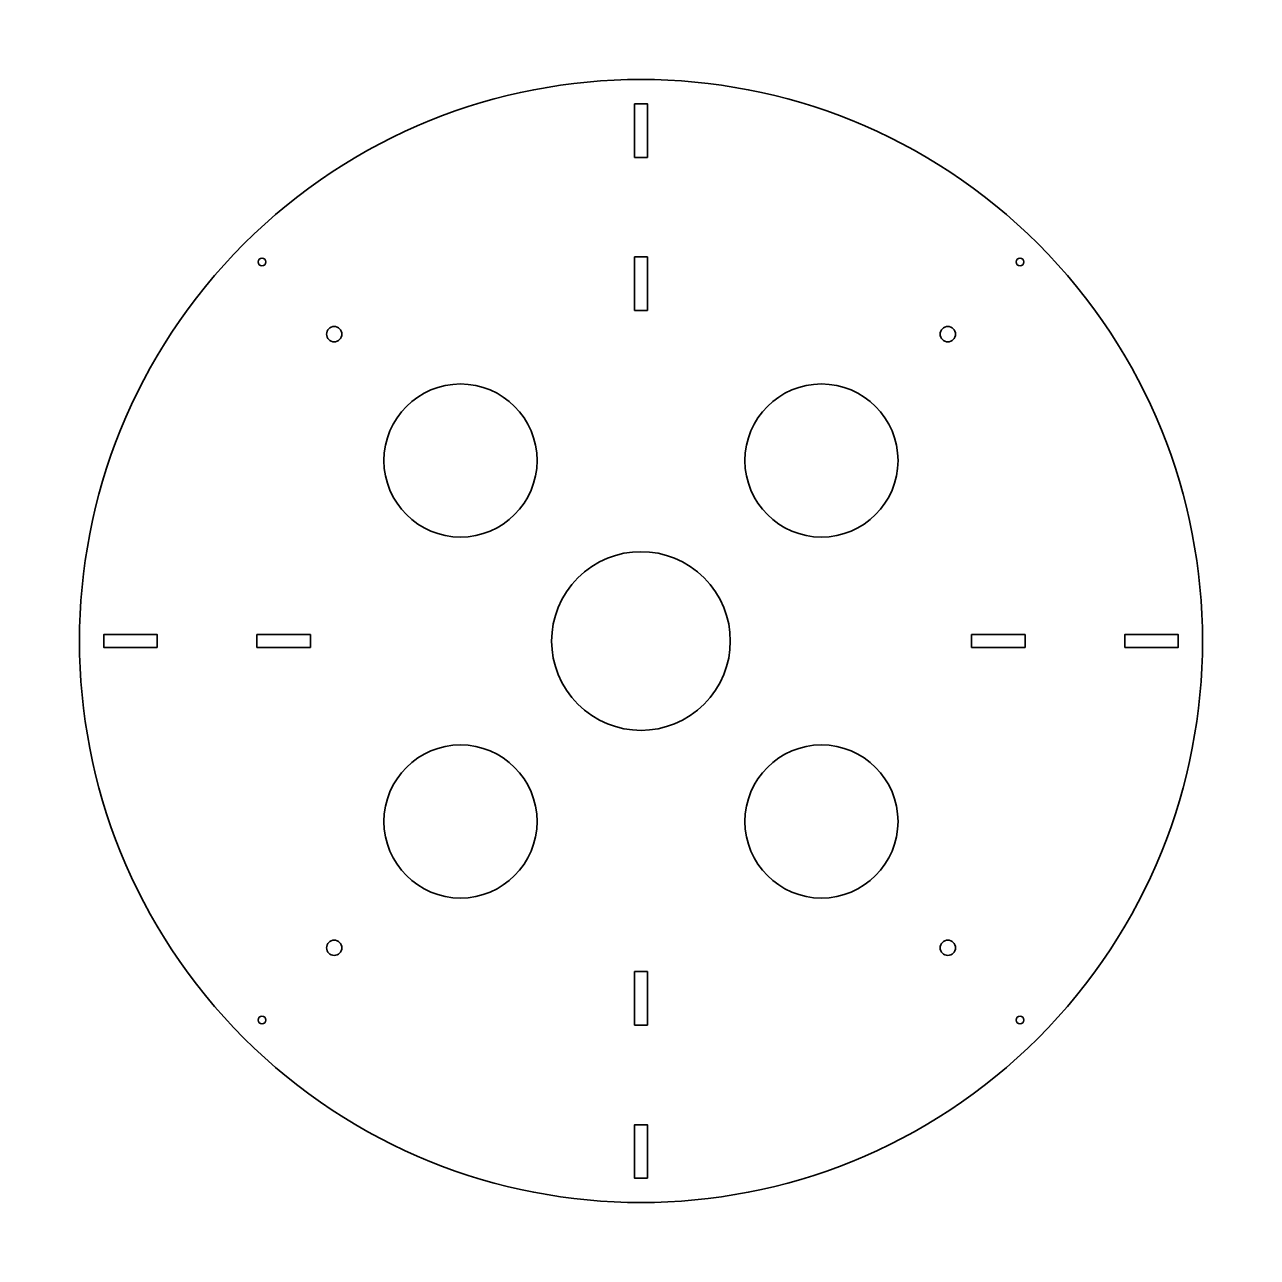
# Model space of a CAD drawing. Header units: millimetres. Extents: x -21 to 462, y -21 to 462.
import ezdxf

# ---------------------------------------------------------------- set-up
doc = ezdxf.new("R2010")
doc.units = ezdxf.units.MM
doc.header["$MEASUREMENT"] = 0
doc.layers.add('_레이어 2', color=7, linetype='Continuous', lineweight=0)

msp = doc.modelspace()

# ---------------------------------------------------------------- linework, layer by layer
at = {"layer": '_레이어 2', "color": 18, "lineweight": 35, "true_color": 0x000000}
for points, knots in [([(375.74, 375.74), (289.82, 461.66), (150.53, 461.66), (64.61, 375.74), (-21.3, 289.82), (-21.3, 150.53), (64.61, 64.61), (150.53, -21.3), (289.83, -21.3), (375.74, 64.61), (461.66, 150.53), (461.66, 289.83), (375.74, 375.74), (375.74, 375.74), (375.74, 375.74), (375.74, 375.74)], [0, 0, 0, 0, 1, 1, 1, 2, 2, 2, 3, 3, 3, 4, 4, 4, 5, 5, 5, 5]), ([(217.68, 430.67), (217.68, 430.67), (222.68, 430.67), (222.68, 430.67), (222.68, 430.67), (222.68, 409.67), (222.68, 409.67), (222.68, 409.67), (217.68, 409.67), (217.68, 409.67), (217.68, 409.67), (217.68, 430.67), (217.68, 430.67)], [0, 0, 0, 0, 1, 1, 1, 2, 2, 2, 3, 3, 3, 4, 4, 4, 4]), ([(70.62, 369.74), (71.21, 370.32), (72.16, 370.32), (72.74, 369.74), (73.33, 369.15), (73.33, 368.2), (72.74, 367.62), (72.16, 367.03), (71.21, 367.03), (70.62, 367.62), (70.04, 368.2), (70.04, 369.15), (70.62, 369.74)], [0, 0, 0, 0, 1, 1, 1, 2, 2, 2, 3, 3, 3, 4, 4, 4, 4]), ([(217.68, 370.67), (217.68, 370.67), (222.68, 370.67), (222.68, 370.67), (222.68, 370.67), (222.68, 349.67), (222.68, 349.67), (222.68, 349.67), (217.68, 349.67), (217.68, 349.67), (217.68, 349.67), (217.68, 370.67), (217.68, 370.67), (217.68, 370.67), (217.68, 370.67), (217.68, 370.67)], [0, 0, 0, 0, 1, 1, 1, 2, 2, 2, 3, 3, 3, 4, 4, 4, 5, 5, 5, 5]), ([(367.62, 369.74), (368.2, 370.32), (369.15, 370.32), (369.74, 369.74), (370.32, 369.15), (370.32, 368.2), (369.74, 367.62), (369.15, 367.03), (368.2, 367.03), (367.62, 367.62), (367.03, 368.2), (367.03, 369.15), (367.62, 369.74)], [0, 0, 0, 0, 1, 1, 1, 2, 2, 2, 3, 3, 3, 4, 4, 4, 4]), ([(102.09, 338.27), (100.92, 337.1), (99.02, 337.1), (97.85, 338.27), (96.68, 339.44), (96.68, 341.34), (97.85, 342.51), (99.02, 343.68), (100.92, 343.68), (102.09, 342.51), (103.26, 341.34), (103.26, 339.44), (102.09, 338.27)], [0, 0, 0, 0, 1, 1, 1, 2, 2, 2, 3, 3, 3, 4, 4, 4, 4]), ([(342.51, 338.27), (341.34, 337.1), (339.44, 337.1), (338.27, 338.27), (337.1, 339.44), (337.1, 341.34), (338.27, 342.51), (339.44, 343.68), (341.34, 343.68), (342.51, 342.51), (343.68, 341.34), (343.68, 339.44), (342.51, 338.27)], [0, 0, 0, 0, 1, 1, 1, 2, 2, 2, 3, 3, 3, 4, 4, 4, 4]), ([(179.47, 290.89), (179.47, 274.32), (166.03, 260.89), (149.46, 260.89), (132.89, 260.89), (119.46, 274.32), (119.46, 290.89), (119.46, 307.46), (132.89, 320.89), (149.46, 320.89), (166.03, 320.89), (179.47, 307.46), (179.47, 290.89)], [0, 0, 0, 0, 1, 1, 1, 2, 2, 2, 3, 3, 3, 4, 4, 4, 4]), ([(290.89, 320.89), (307.46, 320.89), (320.89, 307.46), (320.89, 290.89), (320.89, 274.32), (307.46, 260.89), (290.89, 260.89), (274.32, 260.89), (260.89, 274.32), (260.89, 290.89), (260.89, 307.46), (274.32, 320.89), (290.89, 320.89)], [0, 0, 0, 0, 1, 1, 1, 2, 2, 2, 3, 3, 3, 4, 4, 4, 4]), ([(244.93, 195.42), (231.26, 181.76), (209.1, 181.76), (195.43, 195.42), (181.76, 209.09), (181.76, 231.25), (195.43, 244.92), (209.09, 258.59), (231.26, 258.59), (244.93, 244.92), (258.59, 231.26), (258.59, 209.09), (244.93, 195.42)], [0, 0, 0, 0, 1, 1, 1, 2, 2, 2, 3, 3, 3, 4, 4, 4, 4]), ([(30.68, 217.67), (30.68, 217.67), (9.68, 217.67), (9.68, 217.67), (9.68, 217.67), (9.68, 222.67), (9.68, 222.67), (9.68, 222.67), (30.68, 222.67), (30.68, 222.67), (30.68, 222.67), (30.68, 217.67), (30.68, 217.67)], [0, 0, 0, 0, 1, 1, 1, 2, 2, 2, 3, 3, 3, 4, 4, 4, 4]), ([(90.68, 217.67), (90.68, 217.67), (69.68, 217.67), (69.68, 217.67), (69.68, 217.67), (69.68, 222.67), (69.68, 222.67), (69.68, 222.67), (90.68, 222.67), (90.68, 222.67), (90.68, 222.67), (90.68, 217.67), (90.68, 217.67)], [0, 0, 0, 0, 1, 1, 1, 2, 2, 2, 3, 3, 3, 4, 4, 4, 4]), ([(370.68, 217.67), (370.68, 217.67), (349.68, 217.67), (349.68, 217.67), (349.68, 217.67), (349.68, 222.67), (349.68, 222.67), (349.68, 222.67), (370.68, 222.67), (370.68, 222.67), (370.68, 222.67), (370.68, 217.67), (370.68, 217.67)], [0, 0, 0, 0, 1, 1, 1, 2, 2, 2, 3, 3, 3, 4, 4, 4, 4]), ([(409.68, 217.67), (409.68, 217.67), (409.68, 222.67), (409.68, 222.67), (409.68, 222.67), (430.68, 222.67), (430.68, 222.67), (430.68, 222.67), (430.68, 217.67), (430.68, 217.67), (430.68, 217.67), (409.68, 217.67), (409.68, 217.67)], [0, 0, 0, 0, 1, 1, 1, 2, 2, 2, 3, 3, 3, 4, 4, 4, 4]), ([(149.46, 179.47), (166.03, 179.47), (179.47, 166.03), (179.47, 149.46), (179.47, 132.89), (166.03, 119.46), (149.46, 119.46), (132.89, 119.46), (119.46, 132.89), (119.46, 149.46), (119.46, 166.03), (132.89, 179.47), (149.46, 179.47)], [0, 0, 0, 0, 1, 1, 1, 2, 2, 2, 3, 3, 3, 4, 4, 4, 4]), ([(320.89, 149.46), (320.89, 132.89), (307.46, 119.46), (290.89, 119.46), (274.32, 119.46), (260.89, 132.89), (260.89, 149.46), (260.89, 166.03), (274.32, 179.47), (290.89, 179.47), (307.46, 179.47), (320.89, 166.03), (320.89, 149.46)], [0, 0, 0, 0, 1, 1, 1, 2, 2, 2, 3, 3, 3, 4, 4, 4, 4]), ([(102.09, 97.85), (100.92, 96.68), (99.02, 96.68), (97.85, 97.85), (96.68, 99.02), (96.68, 100.92), (97.85, 102.09), (99.02, 103.26), (100.92, 103.26), (102.09, 102.09), (103.26, 100.92), (103.26, 99.02), (102.09, 97.85)], [0, 0, 0, 0, 1, 1, 1, 2, 2, 2, 3, 3, 3, 4, 4, 4, 4]), ([(342.51, 97.85), (341.34, 96.68), (339.44, 96.68), (338.27, 97.85), (337.1, 99.02), (337.1, 100.92), (338.27, 102.09), (339.44, 103.26), (341.34, 103.26), (342.51, 102.09), (343.68, 100.92), (343.68, 99.02), (342.51, 97.85)], [0, 0, 0, 0, 1, 1, 1, 2, 2, 2, 3, 3, 3, 4, 4, 4, 4]), ([(222.68, 69.67), (222.68, 69.67), (217.68, 69.67), (217.68, 69.67), (217.68, 69.67), (217.68, 90.67), (217.68, 90.67), (217.68, 90.67), (222.68, 90.67), (222.68, 90.67), (222.68, 90.67), (222.68, 69.67), (222.68, 69.67)], [0, 0, 0, 0, 1, 1, 1, 2, 2, 2, 3, 3, 3, 4, 4, 4, 4]), ([(72.75, 70.62), (72.16, 70.04), (71.21, 70.04), (70.63, 70.62), (70.04, 71.21), (70.04, 72.16), (70.63, 72.74), (71.21, 73.33), (72.16, 73.33), (72.75, 72.74), (73.33, 72.16), (73.33, 71.21), (72.75, 70.62)], [0, 0, 0, 0, 1, 1, 1, 2, 2, 2, 3, 3, 3, 4, 4, 4, 4]), ([(369.74, 70.62), (369.15, 70.04), (368.2, 70.04), (367.62, 70.62), (367.03, 71.21), (367.03, 72.16), (367.62, 72.74), (368.2, 73.33), (369.15, 73.33), (369.74, 72.74), (370.32, 72.16), (370.32, 71.21), (369.74, 70.62)], [0, 0, 0, 0, 1, 1, 1, 2, 2, 2, 3, 3, 3, 4, 4, 4, 4]), ([(222.68, 9.67), (222.68, 9.67), (217.68, 9.67), (217.68, 9.67), (217.68, 9.67), (217.68, 30.67), (217.68, 30.67), (217.68, 30.67), (222.68, 30.67), (222.68, 30.67), (222.68, 30.67), (222.68, 9.67), (222.68, 9.67)], [0, 0, 0, 0, 1, 1, 1, 2, 2, 2, 3, 3, 3, 4, 4, 4, 4])]:
    msp.add_open_spline(points, degree=3, knots=knots, dxfattribs=at)

doc.saveas('drawing.dxf')
